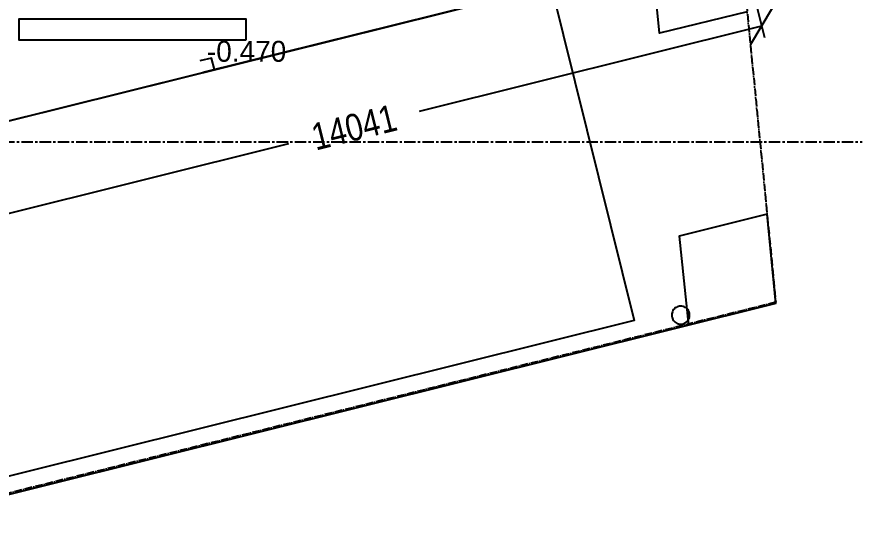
# Model space of a CAD drawing. Header units: millimetres. Extents: x -74219 to 26724, y -11313 to 45223.
# Drawn here: x 1370 to 15500, y -6424 to 2085 of the extents above; entities that cross this region are included whole.
import ezdxf

# ---------------------------------------------------------------- set-up
doc = ezdxf.new("R2010")
doc.units = ezdxf.units.MM
doc.linetypes.add('CENTER', pattern=[5.08, 3.175, -0.635, 0.635, -0.635])
doc.linetypes.add('DASHDOT', pattern=[3.556, 2.54, -0.508, 0, -0.508])
for name, color, linetype in [('SMK-CONTEXT', 8, 'CONTINUOUS'), ('SMK-DIMS', 7, 'CONTINUOUS'), ('SMK-EXIST', 30, 'CONTINUOUS'), ('SMK-GRID', 8, 'CENTER'), ('SMK-LEVEL', 7, 'CONTINUOUS'), ('SMK-LOT', 1, 'DASHDOT'), ('SMK-R12-PHOTO', 5, 'Continuous'), ('SMK-ZONE', 3, 'CONTINUOUS')]:
    doc.layers.add(name, color=color, linetype=linetype)
doc.styles.add('OpenSansCondensed-Light', font='OpenSansCondensed-Light.ttf')
doc.dimstyles.new('SMK200', dxfattribs={"dimtxt": 450, "dimasz": 300, "dimexe": 200, "dimexo": 200, "dimgap": 100, "dimtad": 1, "dimdec": 0, "dimtsz": 250, "dimcen": 2.5, "dimazin": 3, "dimtfac": 1, "dimtmove": 0, "dimatfit": 3})

# ---------------------------------------------------------------- blocks, each defined once
blk = doc.blocks.new('_OBLIQUE')
at = {"color": 0, "linetype": 'BYBLOCK'}
blk.add_line((-0.5, -0.5), (0.5, 0.5), dxfattribs=at)
blk = doc.blocks.new('*D15')
for p, q in [((13507, 3195), (13869, 1739)), ((8099, 510), (13821, 1934)), ((195, -1456), (5916, -33)), ((-119, -194), (243, -1650))]:
    blk.add_line(p, q)
at = {"layer": 'Defpoints'}
for p in [(13459, 3389), (-168, 0), (195, -1456)]:
    blk.add_point(p, dxfattribs=at)
at = {"layer": 'SMK-DIMS', "xscale": 500, "yscale": 500, "rotation": 13.967659105858573}
for p in [(13821, 1934), (195, -1456)]:
    blk.add_blockref('_OBLIQUE', p, dxfattribs=at)
at = {"layer": 'SMK-DIMS', "insert": (7008, 239), "char_height": 450, "attachment_point": 5, "rotation": 13.9677, "style": 'OpenSansCondensed-Light'}
blk.add_mtext('14041', dxfattribs=at)

msp = doc.modelspace()

# ---------------------------------------------------------------- linework, layer by layer
at = {"layer": 'SMK-CONTEXT'}
for points in [[(-1343.8, -292.6), (10301.4, 2603.9), (11691.7, -2985.7), (46.5, -5882.3)], [(14058.1, -2706.3), (119, -6173.4), (-2407.7, -1858.8), (-5435.2, -1714.9), (-9136.8, -3381.7), (-21774, -6424.1)]]:
    msp.add_lwpolyline(points, dxfattribs=at)
at = {"layer": 'SMK-EXIST'}
for points in [[(13576.5, 2170.8), (12110.4, 1814.2), (10975.2, 13293.1), (12471.5, 13441.4)], [(3088.5, 6745.4), (8911.1, 8193.6), (10301.4, 2603.9), (4478.8, 1155.7)], [(4478.8, 1155.7), (4672.9, 1204), (4624.6, 1398.1), (4430.5, 1349.8)], [(14058.1, -2706.3), (13911, -1213.9), (12443.2, -1579.6), (12595.1, -3070.2)]]:
    msp.add_lwpolyline(points, dxfattribs=at)
msp.add_lwpolyline([(12617.1, -2898.4), (12615.9, -2878.9), (12612, -2859.6), (12605.7, -2841), (12597, -2823.4), (12586.1, -2807.1), (12573.2, -2792.4), (12558.5, -2779.4), (12542.1, -2768.5), (12524.5, -2759.9), (12506, -2753.5), (12486.7, -2749.7), (12467.1, -2748.4), (12447.6, -2749.7), (12428.3, -2753.5), (12409.7, -2759.9), (12392.1, -2768.5), (12375.8, -2779.4), (12361.1, -2792.4), (12348.1, -2807.1), (12337.2, -2823.4), (12328.6, -2841), (12322.3, -2859.6), (12318.4, -2878.9), (12317.1, -2898.4), (12318.4, -2918), (12322.3, -2937.3), (12328.6, -2955.8), (12337.2, -2973.4), (12348.1, -2989.7), (12361.1, -3004.5), (12375.8, -3017.4), (12392.1, -3028.3), (12409.7, -3037), (12428.3, -3043.3), (12447.6, -3047.2), (12467.1, -3048.4), (12486.7, -3047.2), (12506, -3043.3), (12524.5, -3037), (12542.1, -3028.3), (12558.5, -3017.4), (12573.2, -3004.5), (12586.1, -2989.7), (12597, -2973.4), (12605.7, -2955.8), (12612, -2937.3), (12615.9, -2918)], close=True, dxfattribs=at)
at = {"layer": 'SMK-GRID', "ltscale": 60}
msp.add_line((-14100, 0), (15500, 0), dxfattribs=at)
at = {"layer": 'SMK-LOT', "ltscale": 50}
msp.add_lwpolyline([(-74219, 45222.9), (9656.2, 41965.1), (14057.3, -2684.6), (118.1, -6151.6), (-2408.5, -1837), (-5432.8, -1692.1), (-9138.8, -3360.4)], dxfattribs=at)
at = {"layer": 'SMK-R12-PHOTO'}
msp.add_lwpolyline([(5200, 1700), (5200, 2050), (1400, 2050), (1400, 1700)], close=True, dxfattribs=at)
at = {"layer": 'SMK-ZONE'}
msp.add_lwpolyline([(0, 42340.2), (9656.2, 41965.1), (13458.6, 3389.2), (-167.5, 0), (-7250, 0), (-7250, 4100), (0, 4100)], close=True, dxfattribs=at)

# ---------------------------------------------------------------- texts
at = {"layer": 'SMK-LEVEL'}
msp.add_text('-0.470', height=350, dxfattribs=at).set_placement((4546.2, 1335.1))

# ---------------------------------------------------------------- dimensions: what is measured, and where the dimension line sits
at = {"layer": 'SMK-DIMS'}
dim = msp.add_linear_dim(base=(194.6, -1455.6), p1=(-167.5, 0), p2=(13458.6, 3389.2), angle=13.96766, dimstyle='SMK200', dxfattribs=at)
dim.commit()
dim.dimension.update_dxf_attribs({"geometry": '*D15', "text_midpoint": (7007.6, 239)})

doc.saveas('drawing.dxf')
